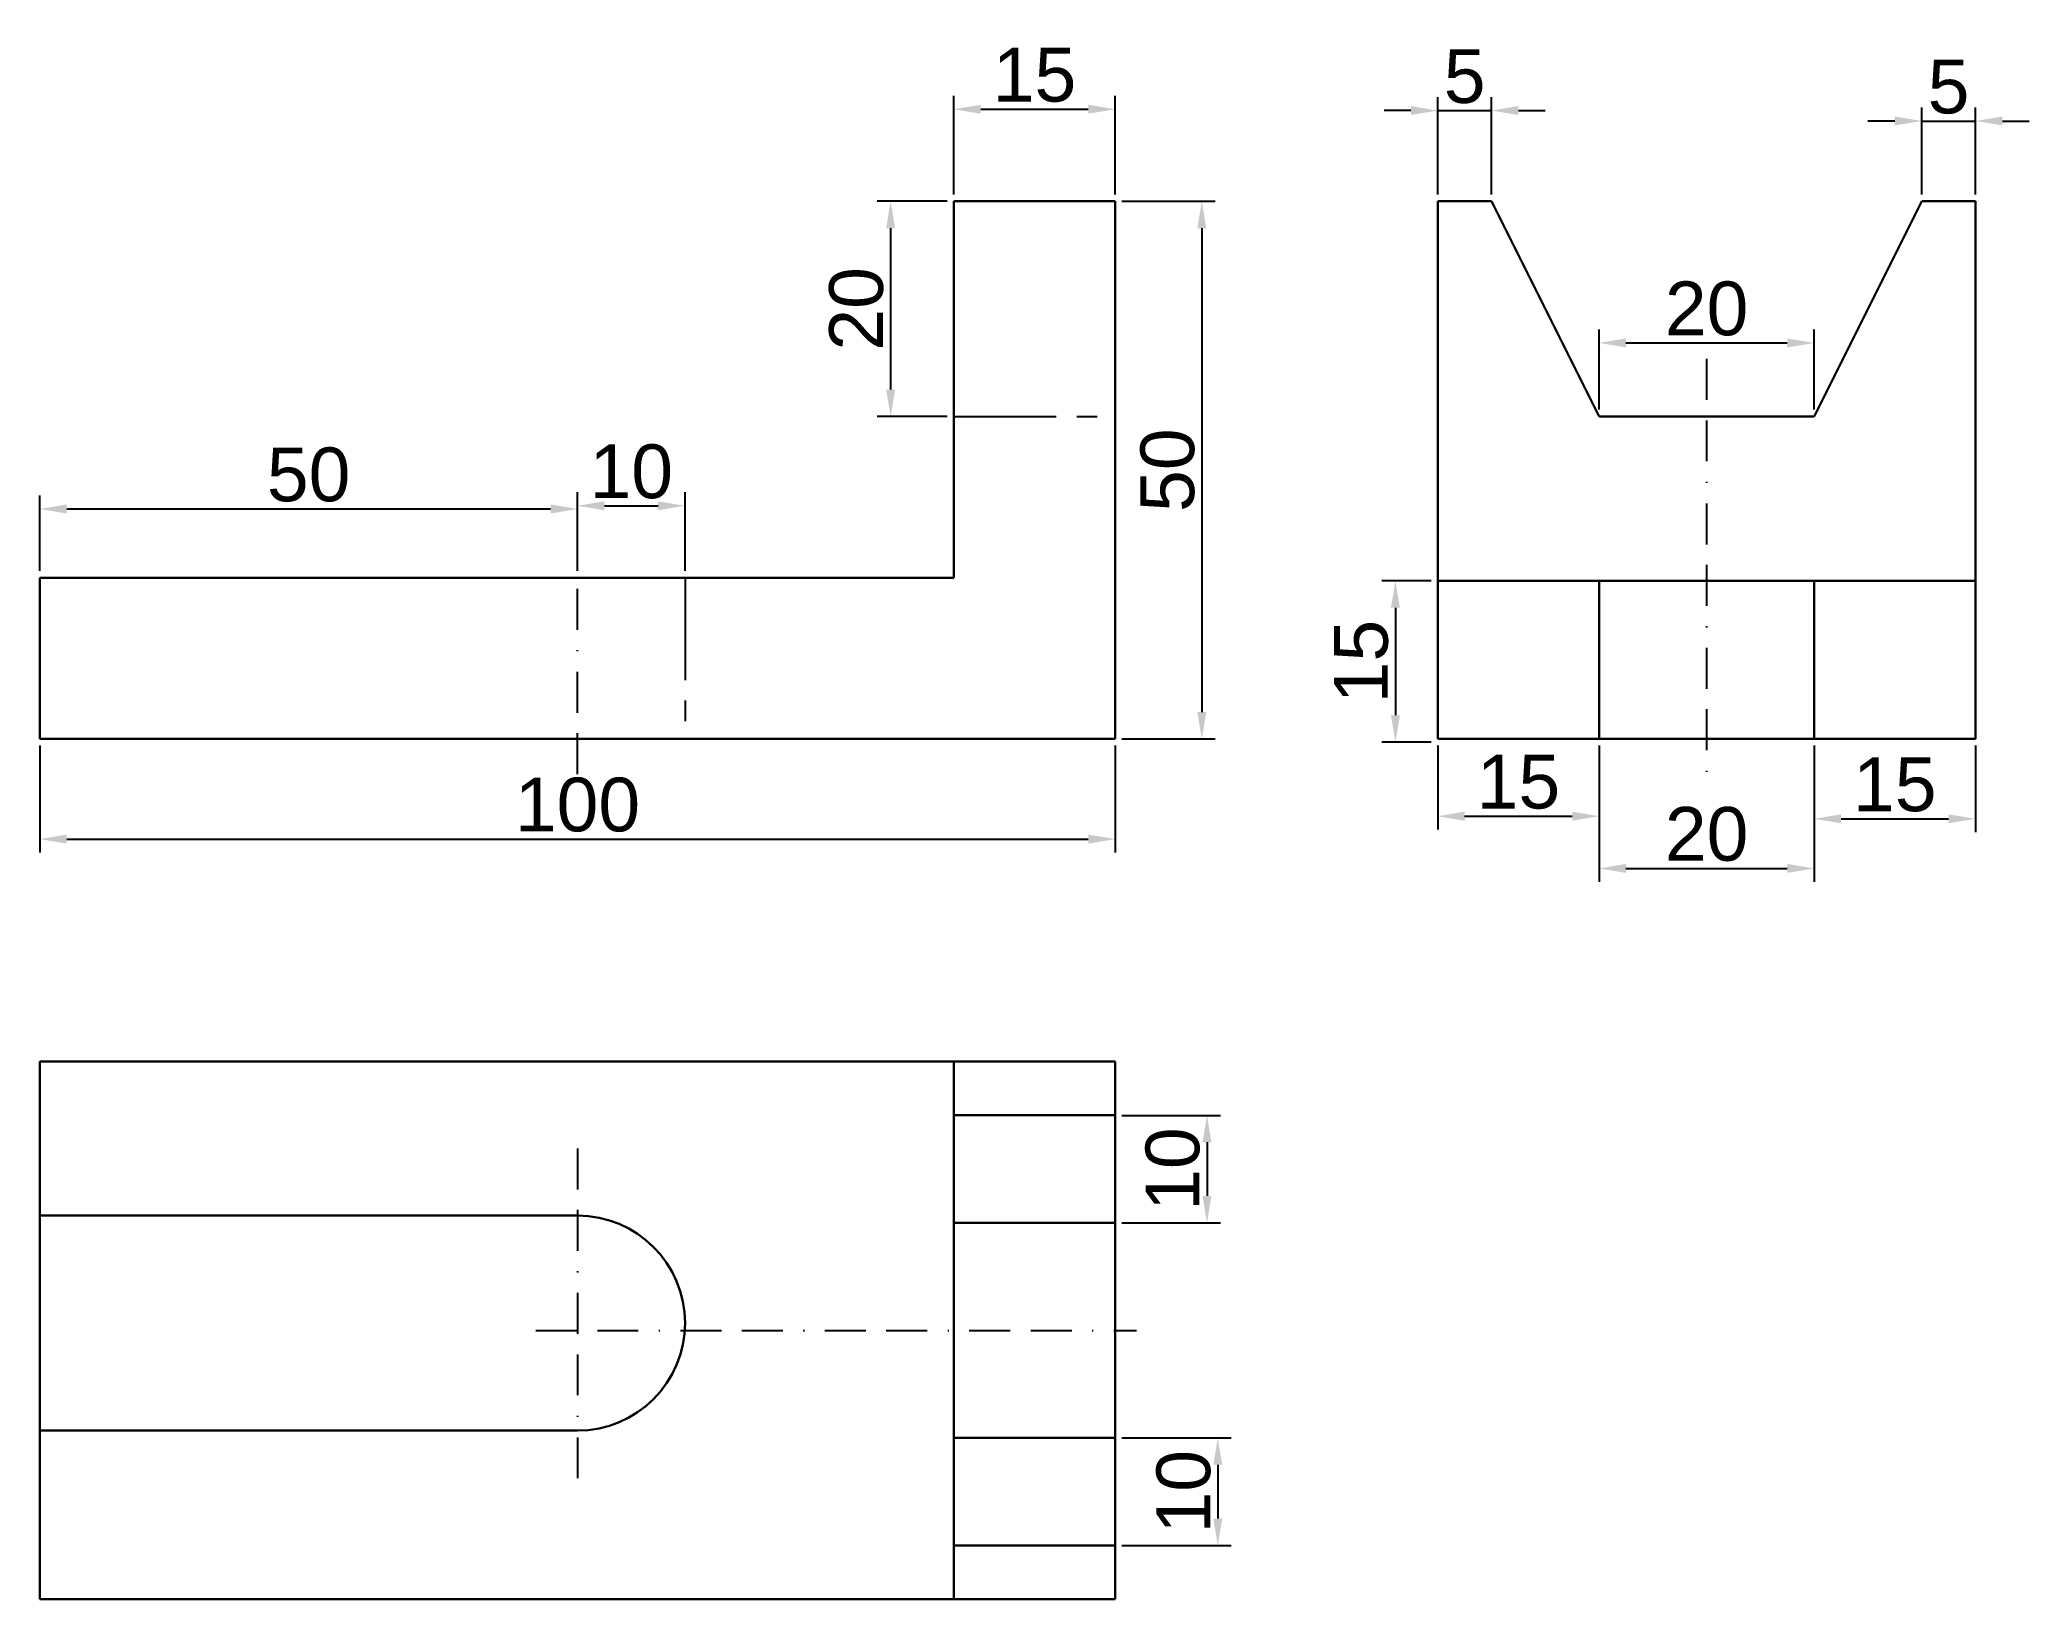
# Model space of a CAD drawing. Header units: millimetres. Extents: x 2356 to 2541, y 1910 to 2055.
import ezdxf

# ---------------------------------------------------------------- set-up
doc = ezdxf.new("R2010")
doc.units = ezdxf.units.MM
doc.header["$LTSCALE"] = 0.3
doc.linetypes.add('BORDER', pattern=[44.45, 12.7, -6.35, 12.7, -6.35, 0, -6.35])
doc.linetypes.add('CENTER', pattern=[50.8, 31.75, -6.35, 6.35, -6.35])
doc.styles.get("Standard").update_dxf_attribs({"font": 'arial.ttf'})
doc.dimstyles.new('ISO-25', dxfattribs={"dimtxt": 5, "dimasz": 2.5, "dimexe": 1.25, "dimexo": 0.625, "dimtad": 1, "dimtxsty": 'Standard', "dimcen": 2.5, "dimadec": 0, "dimazin": 0, "dimtfac": 1, "dimtmove": 0, "dimatfit": 3, "dimfxl": 1, "dimarcsym": 0})

# ---------------------------------------------------------------- blocks, each defined once
blk = doc.blocks.new('*D1')
at = {"color": 0, "lineweight": -2, "transparency": 16777216}
for p, q in [((2440.05, 2039.85), (2433.55, 2039.85)), ((2434.8, 2037.35), (2434.8, 2022.35)), ((2440.05, 2019.85), (2433.55, 2019.85))]:
    blk.add_line(p, q, dxfattribs=at)
at = {"color": 0, "transparency": 16777216}
for points in [[(2434.38, 2037.35), (2435.22, 2037.35), (2434.8, 2039.85)], [(2434.38, 2022.35), (2435.22, 2022.35), (2434.8, 2019.85)]]:
    blk.add_solid(points, dxfattribs=at)
at = {"layer": 'Defpoints', "color": 0, "transparency": 16777216}
for p in [(2440.68, 2039.85), (2434.8, 2019.85), (2440.68, 2019.85)]:
    blk.add_point(p, dxfattribs=at)
at = {"color": 0, "transparency": 16777216, "insert": (2431.62, 2029.85), "char_height": 5, "attachment_point": 5, "rotation": 90}
blk.add_mtext('20', dxfattribs=at)
blk = doc.blocks.new('*D2')
at = {"color": 0, "lineweight": -2, "transparency": 16777216}
for p, q in [((2485.05, 2004.55), (2480.49, 2004.55)), ((2481.74, 2002.05), (2481.74, 1992.05)), ((2485.05, 1989.55), (2480.49, 1989.55))]:
    blk.add_line(p, q, dxfattribs=at)
at = {"color": 0, "transparency": 16777216}
for points in [[(2481.33, 2002.05), (2482.16, 2002.05), (2481.74, 2004.55)], [(2481.33, 1992.05), (2482.16, 1992.05), (2481.74, 1989.55)]]:
    blk.add_solid(points, dxfattribs=at)
at = {"layer": 'Defpoints', "color": 0, "transparency": 16777216}
for p in [(2485.68, 2004.55), (2481.74, 1989.55), (2485.68, 1989.55)]:
    blk.add_point(p, dxfattribs=at)
at = {"color": 0, "transparency": 16777216, "insert": (2478.57, 1997.05), "char_height": 5, "attachment_point": 5, "rotation": 90}
blk.add_mtext('15', dxfattribs=at)
blk = doc.blocks.new('*D3')
at = {"color": 0, "lineweight": -2, "transparency": 16777216}
for p, q in [((2500.68, 1989.23), (2500.68, 1976.56)), ((2520.68, 1989.23), (2520.68, 1976.56)), ((2503.18, 1977.81), (2518.18, 1977.81))]:
    blk.add_line(p, q, dxfattribs=at)
at = {"color": 0, "transparency": 16777216}
for points in [[(2503.18, 1978.23), (2503.18, 1977.4), (2500.68, 1977.81)], [(2518.18, 1978.23), (2518.18, 1977.4), (2520.68, 1977.81)]]:
    blk.add_solid(points, dxfattribs=at)
at = {"layer": 'Defpoints', "color": 0, "transparency": 16777216}
for p in [(2500.68, 1989.85), (2520.68, 1989.85), (2520.68, 1977.81)]:
    blk.add_point(p, dxfattribs=at)
at = {"color": 0, "transparency": 16777216, "insert": (2510.68, 1980.99), "char_height": 5, "attachment_point": 5}
blk.add_mtext('20', dxfattribs=at)
blk = doc.blocks.new('*D4')
at = {"color": 0, "lineweight": -2, "transparency": 16777216}
for p, q in [((2485.68, 1989.23), (2485.68, 1981.42)), ((2500.68, 1989.23), (2500.68, 1981.42)), ((2488.18, 1982.67), (2498.18, 1982.67))]:
    blk.add_line(p, q, dxfattribs=at)
at = {"color": 0, "transparency": 16777216}
for points in [[(2488.18, 1983.09), (2488.18, 1982.25), (2485.68, 1982.67)], [(2498.18, 1983.09), (2498.18, 1982.25), (2500.68, 1982.67)]]:
    blk.add_solid(points, dxfattribs=at)
at = {"layer": 'Defpoints', "color": 0, "transparency": 16777216}
for p in [(2485.68, 1989.85), (2500.68, 1989.85), (2500.68, 1982.67)]:
    blk.add_point(p, dxfattribs=at)
at = {"color": 0, "transparency": 16777216, "insert": (2493.18, 1985.85), "char_height": 5, "attachment_point": 5}
blk.add_mtext('15', dxfattribs=at)
blk = doc.blocks.new('*D5')
at = {"color": 0, "lineweight": -2, "transparency": 16777216}
for p, q in [((2520.68, 1989.23), (2520.68, 1981.18)), ((2535.68, 1989.23), (2535.68, 1981.18)), ((2523.18, 1982.43), (2533.18, 1982.43))]:
    blk.add_line(p, q, dxfattribs=at)
at = {"color": 0, "transparency": 16777216}
for points in [[(2523.18, 1982.84), (2523.18, 1982.01), (2520.68, 1982.43)], [(2533.18, 1982.84), (2533.18, 1982.01), (2535.68, 1982.43)]]:
    blk.add_solid(points, dxfattribs=at)
at = {"layer": 'Defpoints', "color": 0, "transparency": 16777216}
for p in [(2520.68, 1989.85), (2535.68, 1989.85), (2535.68, 1982.43)]:
    blk.add_point(p, dxfattribs=at)
at = {"color": 0, "transparency": 16777216, "insert": (2528.18, 1985.6), "char_height": 5, "attachment_point": 5}
blk.add_mtext('15', dxfattribs=at)
blk = doc.blocks.new('*D6')
at = {"color": 0, "lineweight": -2, "transparency": 16777216}
for p, q in [((2483.18, 2048.29), (2480.68, 2048.29)), ((2485.68, 2040.48), (2485.68, 2049.54)), ((2485.68, 2048.29), (2490.68, 2048.29)), ((2490.68, 2040.48), (2490.68, 2049.54)), ((2493.18, 2048.29), (2495.68, 2048.29))]:
    blk.add_line(p, q, dxfattribs=at)
at = {"color": 0, "transparency": 16777216}
for points in [[(2483.18, 2048.71), (2483.18, 2047.88), (2485.68, 2048.29)], [(2493.18, 2048.71), (2493.18, 2047.88), (2490.68, 2048.29)]]:
    blk.add_solid(points, dxfattribs=at)
at = {"layer": 'Defpoints', "color": 0, "transparency": 16777216}
for p in [(2490.68, 2048.29), (2485.68, 2039.85), (2490.68, 2039.85)]:
    blk.add_point(p, dxfattribs=at)
at = {"color": 0, "transparency": 16777216, "insert": (2488.18, 2051.46), "char_height": 5, "attachment_point": 5}
blk.add_mtext('5', dxfattribs=at)
blk = doc.blocks.new('*D7')
at = {"color": 0, "lineweight": -2, "transparency": 16777216}
for p, q in [((2500.68, 2020.48), (2500.68, 2027.93)), ((2520.68, 2020.48), (2520.68, 2027.93)), ((2503.18, 2026.68), (2518.18, 2026.68))]:
    blk.add_line(p, q, dxfattribs=at)
at = {"color": 0, "transparency": 16777216}
for points in [[(2503.18, 2027.1), (2503.18, 2026.26), (2500.68, 2026.68)], [(2518.18, 2027.1), (2518.18, 2026.26), (2520.68, 2026.68)]]:
    blk.add_solid(points, dxfattribs=at)
at = {"layer": 'Defpoints', "color": 0, "transparency": 16777216}
for p in [(2520.68, 2026.68), (2500.68, 2019.85), (2520.68, 2019.85)]:
    blk.add_point(p, dxfattribs=at)
at = {"color": 0, "transparency": 16777216, "insert": (2510.68, 2029.86), "char_height": 5, "attachment_point": 5}
blk.add_mtext('20', dxfattribs=at)
blk = doc.blocks.new('*D8')
at = {"color": 0, "lineweight": -2, "transparency": 16777216}
for p, q in [((2530.68, 2040.48), (2530.68, 2048.57)), ((2535.68, 2040.48), (2535.68, 2048.57)), ((2528.18, 2047.32), (2525.68, 2047.32)), ((2530.68, 2047.32), (2535.68, 2047.32)), ((2538.18, 2047.32), (2540.68, 2047.32))]:
    blk.add_line(p, q, dxfattribs=at)
at = {"color": 0, "transparency": 16777216}
for points in [[(2528.18, 2047.74), (2528.18, 2046.91), (2530.68, 2047.32)], [(2538.18, 2047.74), (2538.18, 2046.91), (2535.68, 2047.32)]]:
    blk.add_solid(points, dxfattribs=at)
at = {"layer": 'Defpoints', "color": 0, "transparency": 16777216}
for p in [(2535.68, 2047.32), (2530.68, 2039.85), (2535.68, 2039.85)]:
    blk.add_point(p, dxfattribs=at)
at = {"color": 0, "transparency": 16777216, "insert": (2533.18, 2050.49), "char_height": 5, "attachment_point": 5}
blk.add_mtext('5', dxfattribs=at)
blk = doc.blocks.new('*D9')
at = {"color": 0, "lineweight": -2, "transparency": 16777216}
for p, q in [((2405.68, 2005.48), (2405.68, 2012.79)), ((2408.18, 2011.54), (2413.18, 2011.54)), ((2415.68, 2005.48), (2415.68, 2012.79))]:
    blk.add_line(p, q, dxfattribs=at)
at = {"color": 0, "transparency": 16777216}
for points in [[(2408.18, 2011.95), (2408.18, 2011.12), (2405.68, 2011.54)], [(2413.18, 2011.95), (2413.18, 2011.12), (2415.68, 2011.54)]]:
    blk.add_solid(points, dxfattribs=at)
at = {"layer": 'Defpoints', "color": 0, "transparency": 16777216}
for p in [(2415.68, 2011.54), (2405.68, 2004.85), (2415.68, 2004.85)]:
    blk.add_point(p, dxfattribs=at)
at = {"color": 0, "transparency": 16777216, "insert": (2410.68, 2014.71), "char_height": 5, "attachment_point": 5}
blk.add_mtext('10', dxfattribs=at)
blk = doc.blocks.new('*D10')
at = {"color": 0, "lineweight": -2, "transparency": 16777216}
for p, q in [((2355.68, 2005.48), (2355.68, 2012.49)), ((2358.18, 2011.24), (2403.18, 2011.24)), ((2405.68, 2005.48), (2405.68, 2012.49))]:
    blk.add_line(p, q, dxfattribs=at)
at = {"color": 0, "transparency": 16777216}
for points in [[(2358.18, 2011.66), (2358.18, 2010.82), (2355.68, 2011.24)], [(2403.18, 2011.66), (2403.18, 2010.82), (2405.68, 2011.24)]]:
    blk.add_solid(points, dxfattribs=at)
at = {"layer": 'Defpoints', "color": 0, "transparency": 16777216}
for p in [(2405.68, 2011.24), (2355.68, 2004.85), (2405.68, 2004.85)]:
    blk.add_point(p, dxfattribs=at)
at = {"color": 0, "transparency": 16777216, "insert": (2380.68, 2014.42), "char_height": 5, "attachment_point": 5}
blk.add_mtext('50', dxfattribs=at)
blk = doc.blocks.new('*D11')
at = {"color": 0, "lineweight": -2, "transparency": 16777216}
for p, q in [((2355.68, 1989.23), (2355.68, 1979.29)), ((2455.68, 1989.23), (2455.68, 1979.29)), ((2358.18, 1980.54), (2453.18, 1980.54))]:
    blk.add_line(p, q, dxfattribs=at)
at = {"color": 0, "transparency": 16777216}
for points in [[(2358.18, 1980.96), (2358.18, 1980.12), (2355.68, 1980.54)], [(2453.18, 1980.96), (2453.18, 1980.12), (2455.68, 1980.54)]]:
    blk.add_solid(points, dxfattribs=at)
at = {"layer": 'Defpoints', "color": 0, "transparency": 16777216}
for p in [(2355.68, 1989.85), (2455.68, 1989.85), (2455.68, 1980.54)]:
    blk.add_point(p, dxfattribs=at)
at = {"color": 0, "transparency": 16777216, "insert": (2405.68, 1983.72), "char_height": 5, "attachment_point": 5}
blk.add_mtext('100', dxfattribs=at)
blk = doc.blocks.new('*D12')
at = {"color": 0, "lineweight": -2, "transparency": 16777216}
for p, q in [((2456.3, 1954.85), (2465.47, 1954.85)), ((2464.22, 1952.35), (2464.22, 1947.35)), ((2456.3, 1944.85), (2465.47, 1944.85))]:
    blk.add_line(p, q, dxfattribs=at)
at = {"color": 0, "transparency": 16777216}
for points in [[(2463.8, 1952.35), (2464.63, 1952.35), (2464.22, 1954.85)], [(2463.8, 1947.35), (2464.63, 1947.35), (2464.22, 1944.85)]]:
    blk.add_solid(points, dxfattribs=at)
at = {"layer": 'Defpoints', "color": 0, "transparency": 16777216}
for p in [(2455.68, 1954.85), (2455.68, 1944.85), (2464.22, 1944.85)]:
    blk.add_point(p, dxfattribs=at)
at = {"color": 0, "transparency": 16777216, "insert": (2461.04, 1949.85), "char_height": 5, "attachment_point": 5, "rotation": 90}
blk.add_mtext('10', dxfattribs=at)
blk = doc.blocks.new('*D13')
at = {"color": 0, "lineweight": -2, "transparency": 16777216}
for p, q in [((2456.3, 1924.85), (2466.47, 1924.85)), ((2465.22, 1922.35), (2465.22, 1917.35)), ((2456.3, 1914.85), (2466.47, 1914.85))]:
    blk.add_line(p, q, dxfattribs=at)
at = {"color": 0, "transparency": 16777216}
for points in [[(2464.81, 1922.35), (2465.64, 1922.35), (2465.22, 1924.85)], [(2464.81, 1917.35), (2465.64, 1917.35), (2465.22, 1914.85)]]:
    blk.add_solid(points, dxfattribs=at)
at = {"layer": 'Defpoints', "color": 0, "transparency": 16777216}
for p in [(2455.68, 1924.85), (2455.68, 1914.85), (2465.22, 1914.85)]:
    blk.add_point(p, dxfattribs=at)
at = {"color": 0, "transparency": 16777216, "insert": (2462.05, 1919.85), "char_height": 5, "attachment_point": 5, "rotation": 90}
blk.add_mtext('10', dxfattribs=at)
blk = doc.blocks.new('*D15')
at = {"color": 0, "lineweight": -2, "transparency": 16777216}
for p, q in [((2440.68, 2040.48), (2440.68, 2049.66)), ((2443.18, 2048.41), (2453.18, 2048.41)), ((2455.68, 2040.48), (2455.68, 2049.66))]:
    blk.add_line(p, q, dxfattribs=at)
at = {"color": 0, "transparency": 16777216}
for points in [[(2443.18, 2048.83), (2443.18, 2048), (2440.68, 2048.41)], [(2453.18, 2048.83), (2453.18, 2048), (2455.68, 2048.41)]]:
    blk.add_solid(points, dxfattribs=at)
at = {"layer": 'Defpoints', "color": 0, "transparency": 16777216}
for p in [(2455.68, 2048.41), (2440.68, 2039.85), (2455.68, 2039.85)]:
    blk.add_point(p, dxfattribs=at)
at = {"color": 0, "transparency": 16777216, "insert": (2448.18, 2051.59), "char_height": 5, "attachment_point": 5}
blk.add_mtext('15', dxfattribs=at)
blk = doc.blocks.new('*D16')
at = {"color": 0, "lineweight": -2, "transparency": 16777216}
for p, q in [((2456.3, 2039.85), (2464.99, 2039.85)), ((2463.74, 2037.35), (2463.74, 1992.35)), ((2456.3, 1989.85), (2464.99, 1989.85))]:
    blk.add_line(p, q, dxfattribs=at)
at = {"color": 0, "transparency": 16777216}
for points in [[(2463.32, 2037.35), (2464.15, 2037.35), (2463.74, 2039.85)], [(2463.32, 1992.35), (2464.15, 1992.35), (2463.74, 1989.85)]]:
    blk.add_solid(points, dxfattribs=at)
at = {"layer": 'Defpoints', "color": 0, "transparency": 16777216}
for p in [(2455.68, 2039.85), (2455.68, 1989.85), (2463.74, 1989.85)]:
    blk.add_point(p, dxfattribs=at)
at = {"color": 0, "transparency": 16777216, "insert": (2460.56, 2014.85), "char_height": 5, "attachment_point": 5, "rotation": 90}
blk.add_mtext('50', dxfattribs=at)

msp = doc.modelspace()

# ---------------------------------------------------------------- linework, layer by layer
at = {"lineweight": 30}
for p, q in [((2455.678, 2039.852), (2440.678, 2039.852)), ((2440.678, 2039.852), (2440.678, 2004.852)), ((2455.678, 1989.852), (2455.678, 2039.852)), ((2485.678, 2039.852), (2485.678, 1989.852)), ((2485.678, 2039.852), (2490.678, 2039.852)), ((2490.678, 2039.852), (2500.678, 2019.852)), ((2530.678, 2039.852), (2520.678, 2019.852)), ((2535.678, 2039.852), (2530.678, 2039.852)), ((2535.678, 1989.852), (2535.678, 2039.852)), ((2520.678, 2019.852), (2500.678, 2019.852)), ((2355.678, 2004.852), (2440.678, 2004.852)), ((2355.678, 1989.852), (2355.678, 2004.852)), ((2485.678, 2004.55), (2535.678, 2004.55)), ((2500.678, 2004.55), (2500.678, 1989.852)), ((2520.678, 1989.852), (2520.678, 2004.55)), ((2355.678, 1989.852), (2455.678, 1989.852)), ((2485.678, 1989.852), (2535.678, 1989.852)), ((2360.678, 1959.852), (2355.678, 1959.852)), ((2355.678, 1959.852), (2355.678, 1909.852)), ((2360.678, 1959.852), (2455.678, 1959.852)), ((2440.678, 1959.852), (2440.678, 1909.852)), ((2455.678, 1959.852), (2455.678, 1909.852)), ((2440.678, 1954.852), (2455.678, 1954.852)), ((2405.678, 1945.534), (2355.678, 1945.534)), ((2440.678, 1944.852), (2455.678, 1944.852)), ((2405.678, 1925.534), (2355.678, 1925.534)), ((2440.678, 1924.852), (2455.678, 1924.852)), ((2455.678, 1914.852), (2440.678, 1914.852)), ((2455.678, 1909.852), (2355.678, 1909.852))]:
    msp.add_line(p, q, dxfattribs=at)
at = {"linetype": 'BORDER'}
for p, q in [((2510.678, 2025.196), (2510.678, 1985.575)), ((2405.678, 1986.576), (2405.678, 2006.829)), ((2405.678, 1951.774), (2405.678, 1919.235)), ((2401.812, 1934.852), (2457.651, 1934.852))]:
    msp.add_line(p, q, dxfattribs=at)
at = {"linetype": 'CENTER'}
for p, q in [((2440.678, 2019.852), (2455.678, 2019.852)), ((2415.678, 2004.852), (2415.678, 1989.852))]:
    msp.add_line(p, q, dxfattribs=at)
at = {"lineweight": 30}
msp.add_arc((2405.678, 1935.534), 10, 270, 90, dxfattribs=at)

# ---------------------------------------------------------------- dimensions: what is measured, and where the dimension line sits
for base, p1, p2, picture, middle in [((2455.678, 2048.414), (2440.678, 2039.852), (2455.678, 2039.852), '*D15', (2448.178, 2051.592)), ((2490.678, 2048.294), (2485.678, 2039.852), (2490.678, 2039.852), '*D6', (2488.178, 2051.462)), ((2535.678, 2047.323), (2530.678, 2039.852), (2535.678, 2039.852), '*D8', (2533.178, 2050.491)), ((2520.678, 2026.681), (2500.678, 2019.852), (2520.678, 2019.852), '*D7', (2510.678, 2029.859)), ((2405.678, 2011.239), (2355.678, 2004.852), (2405.678, 2004.852), '*D10', (2380.678, 2014.417)), ((2415.678, 2011.537), (2405.678, 2004.852), (2415.678, 2004.852), '*D9', (2410.678, 2014.714)), ((2455.678, 1980.54), (2355.678, 1989.852), (2455.678, 1989.852), '*D11', (2405.678, 1983.718)), ((2535.678, 1982.427), (2520.678, 1989.852), (2535.678, 1989.852), '*D5', (2528.178, 1985.605))]:
    dim = msp.add_linear_dim(base=base, p1=p1, p2=p2, dimstyle='ISO-25')
    dim.commit()
    dim.dimension.update_dxf_attribs({"geometry": picture, "text_midpoint": middle})
dim = msp.add_linear_dim(base=(2434.8, 2019.852), p1=(2440.678, 2039.852), p2=(2440.678, 2019.852), angle=90, dimstyle='ISO-25')
dim.commit()
dim.dimension.update_dxf_attribs({"geometry": '*D1', "text_midpoint": (2434.8, 2029.852), "dimtype": 160})
for base, p1, p2, picture, middle in [((2463.736, 1989.852), (2455.678, 2039.852), (2455.678, 1989.852), '*D16', (2460.558, 2014.852)), ((2481.744, 1989.55), (2485.678, 2004.55), (2485.678, 1989.55), '*D2', (2478.566, 1997.05)), ((2464.218, 1944.852), (2455.678, 1954.852), (2455.678, 1944.852), '*D12', (2461.04, 1949.852)), ((2465.224, 1914.852), (2455.678, 1924.852), (2455.678, 1914.852), '*D13', (2462.046, 1919.852))]:
    dim = msp.add_linear_dim(base=base, p1=p1, p2=p2, angle=90, dimstyle='ISO-25')
    dim.commit()
    dim.dimension.update_dxf_attribs({"geometry": picture, "text_midpoint": middle})
for base, p1, p2, picture, middle in [((2500.678, 1982.67), (2485.678, 1989.852), (2500.678, 1989.852), '*D4', (2493.178, 1982.67)), ((2520.678, 1977.813), (2500.678, 1989.852), (2520.678, 1989.852), '*D3', (2510.678, 1977.813))]:
    dim = msp.add_linear_dim(base=base, p1=p1, p2=p2, dimstyle='ISO-25')
    dim.commit()
    dim.dimension.update_dxf_attribs({"geometry": picture, "text_midpoint": middle, "dimtype": 160})

doc.saveas('drawing.dxf')
